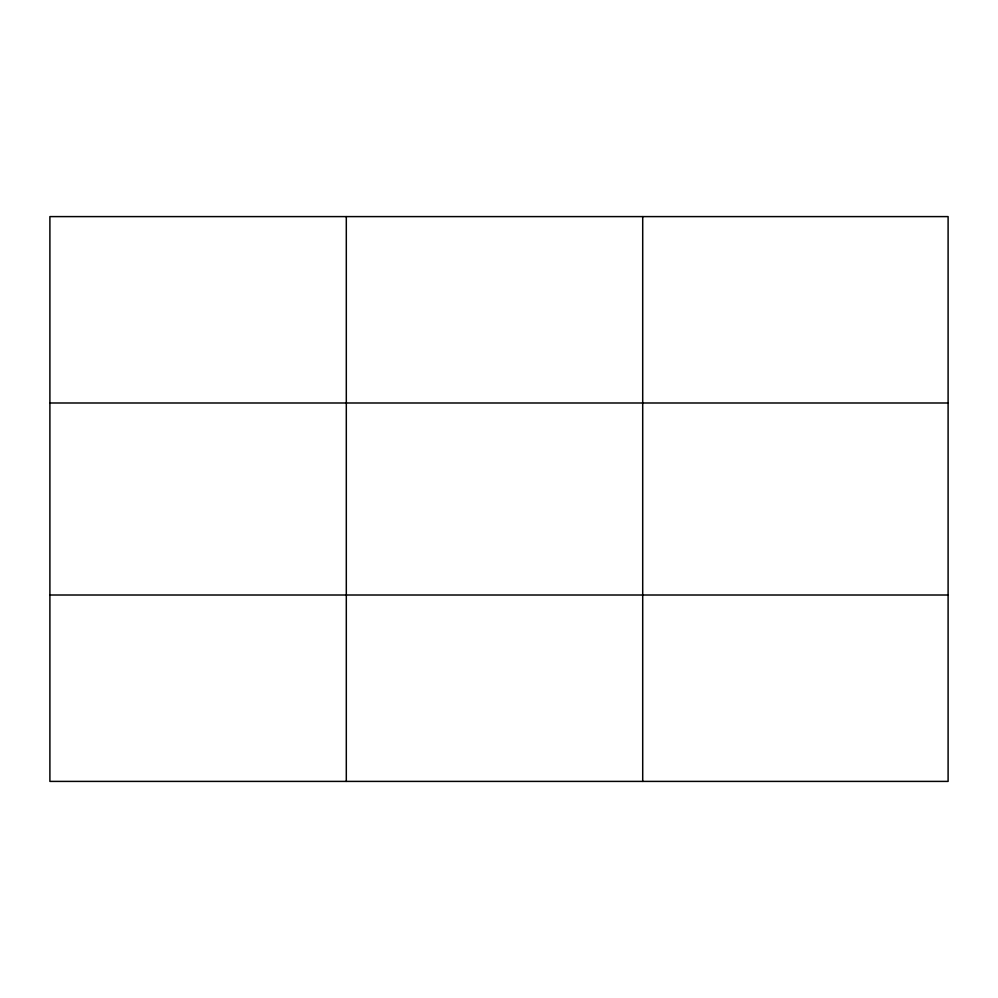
<?xml version="1.0" encoding="UTF-8"?>
<svg xmlns="http://www.w3.org/2000/svg" width="998" height="998" viewBox="0 0 998 998"><rect width="100%" height="100%" fill="white"/><g stroke="black" fill="none" stroke-linecap="round" stroke-linejoin="round"><path stroke-width="1.5" d="M346.306 216.603L346.306 781.397M642.712 216.603L642.712 781.397M948.1 595.008L948.1 781.397L49.9 781.397L49.9 216.603L948.1 216.603L948.1 595.008L49.9 595.008M49.9 402.992L948.1 402.992"/></g></svg>
